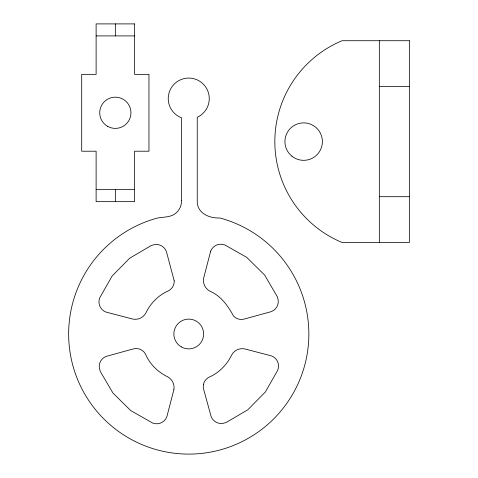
<?xml version="1.0" encoding="UTF-8"?>
<svg xmlns="http://www.w3.org/2000/svg" width="478" height="478" viewBox="0 0 478 478"><rect width="100%" height="100%" fill="white"/><g stroke="black" fill="none" stroke-linecap="round" stroke-linejoin="round"><path stroke-width="0.72" d="M96.12 35.91L134.551 35.91M379.329 86.512L409.353 86.512M96.12 189.647L134.551 189.647M379.329 196.697L409.353 196.697M379.329 40.714L379.329 242.489M115.335 23.9L115.335 35.91M115.335 189.647L115.335 201.656M174.237 280.927C174.422 284.924 172.176 288.832 168.65 290.726C158.821 294.866 150.6 303.124 146.023 312.684A12.129 12.129 0 0 1 133.051 319.137L105.949 312.074A10.809 10.809 0 0 1 99.077 300.357L99.729 297.836L112.121 276.027L129.735 258.168L151.371 245.477L154.519 244.611A10.809 10.809 0 0 1 166.332 251.326L174.237 280.927M181.544 200.425C181.724 205.086 179.734 209.74 176.245 212.835C171.244 217.478 163.9 216.875 157.668 217.98A120.103 120.103 0 0 0 90.366 402.882A120.103 120.103 0 0 0 287.135 402.882A120.103 120.103 0 0 0 219.838 217.98C209.131 218.476 196.619 213.003 197.247 200.593L197.247 117.271A20.524 20.524 0 0 0 204.602 85.55A20.524 20.524 0 0 0 172.056 86.655A20.524 20.524 0 0 0 181.544 117.803L181.544 200.425M203.461 384.432L203.264 387.066L203.736 389.666L211.168 416.661A10.809 10.809 0 0 0 222.987 423.377L226.13 422.51L247.765 409.819L265.38 391.96L277.772 370.151L278.429 367.636A10.809 10.809 0 0 0 271.558 355.913L244.455 348.85A12.129 12.129 0 0 0 231.483 355.303C226.907 364.863 218.685 373.127 208.856 377.262C206.143 378.767 204.118 381.39 203.461 384.432M173.896 389.695L166.834 416.798A10.809 10.809 0 0 1 155.111 423.669L152.596 423.018L130.787 410.626L112.928 393.012L100.237 371.376L99.37 368.227A10.809 10.809 0 0 1 106.086 356.415L133.081 348.982C137.778 347.458 143.203 349.747 145.485 354.096C149.62 363.925 157.883 372.147 167.443 376.724A12.129 12.129 0 0 1 173.896 389.695M210.673 251.189L203.61 278.292A12.129 12.129 0 0 0 210.063 291.263C221.027 295.936 228.09 305.962 233.527 316.06C236.251 318.981 240.589 320.224 244.419 319.011L271.42 311.578A10.809 10.809 0 0 0 278.136 299.76L277.27 296.617L264.579 274.981L246.72 257.367L224.911 244.975L222.389 244.318A10.809 10.809 0 0 0 210.673 251.189M134.551 23.9L96.12 23.9L96.12 74.347L81.708 74.347L81.708 151.209L96.12 151.209L96.12 201.656L134.551 201.656L134.551 151.209L148.963 151.209L148.963 74.347L134.551 74.347L134.551 23.9M409.353 40.714L342.093 40.714A109.295 109.295 0 0 0 342.093 242.489L409.353 242.489L409.353 40.714M107.526 126.3A15.613 15.613 0 0 0 130.948 112.778A15.613 15.613 0 0 0 107.526 99.257A15.613 15.613 0 0 0 107.526 126.3M291.968 156.246A18.738 18.738 0 0 0 322.184 144.404A18.738 18.738 0 0 0 296.826 124.161A18.738 18.738 0 0 0 291.968 156.246M181.305 346.891A14.896 14.896 0 0 0 203.646 333.997A14.896 14.896 0 0 0 181.305 321.096A14.896 14.896 0 0 0 181.305 346.891"/></g></svg>
